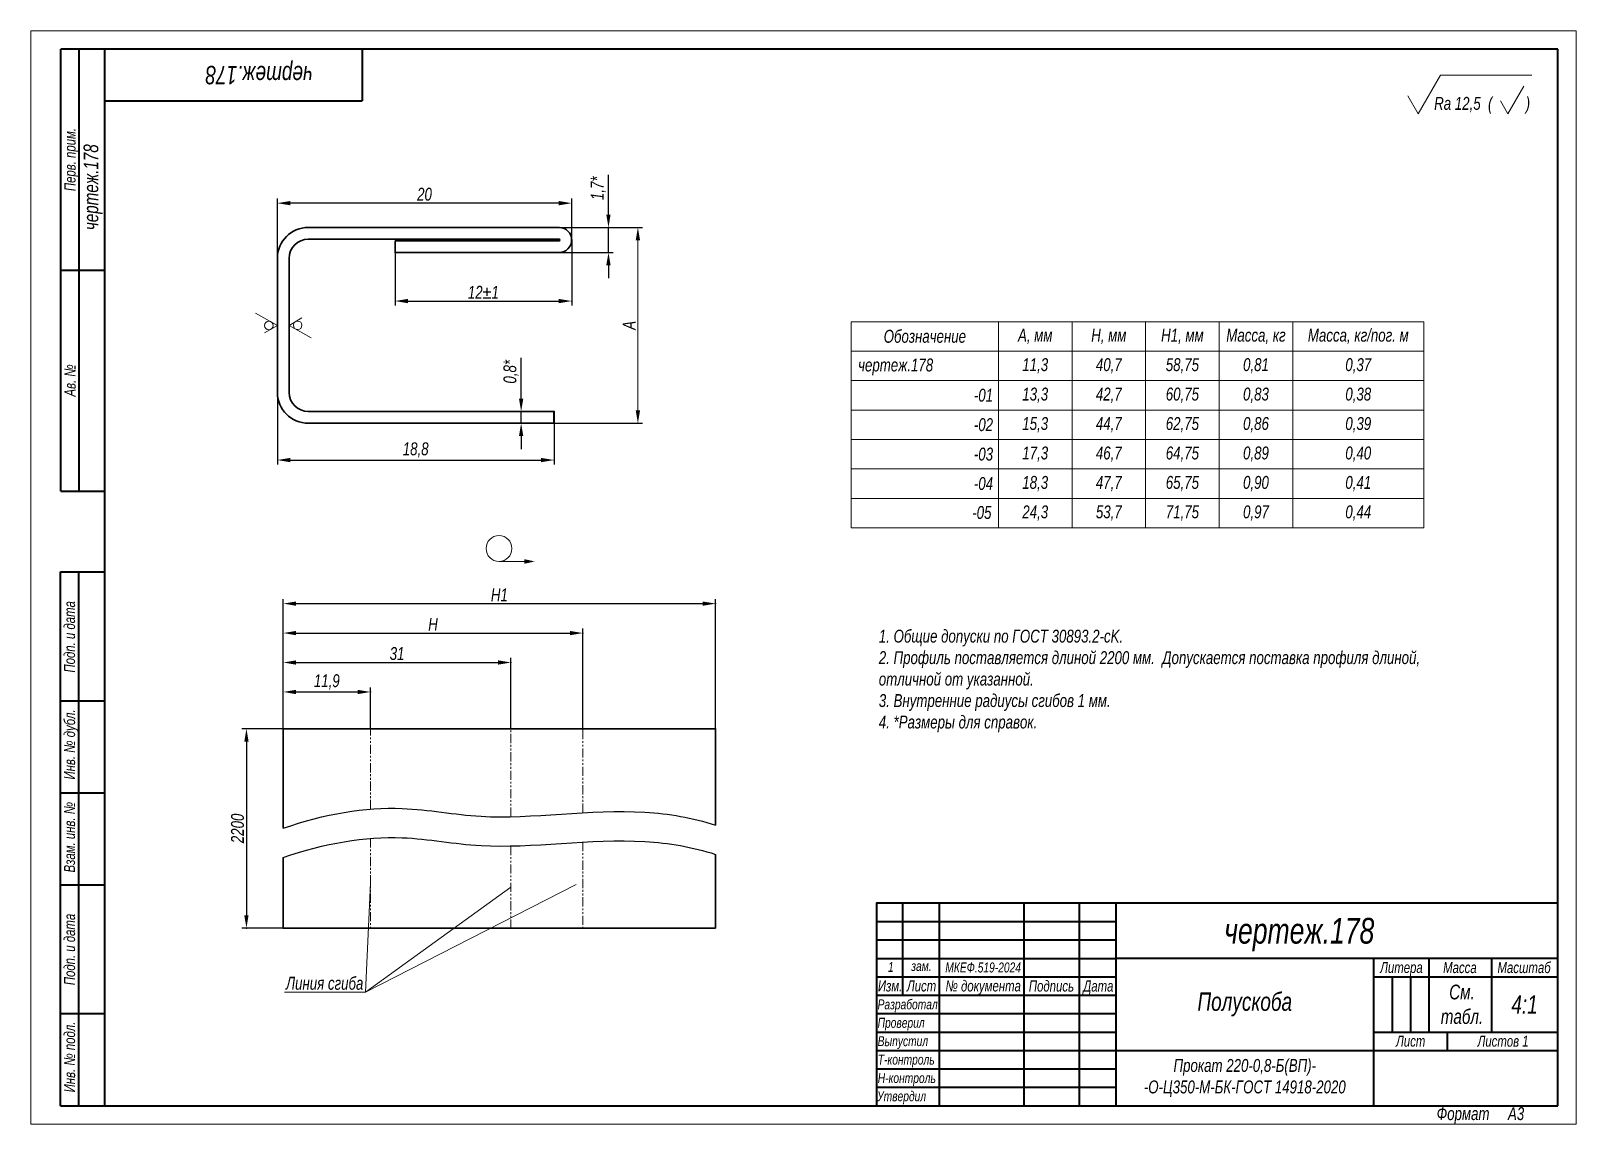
# Model space of a CAD drawing. Header units: millimetres. Extents: x 4033 to 18224, y 1429 to 2042.
# Drawn here: x 4032.7 to 4452.7, y 1429.3 to 1726.3 of the extents above; entities outside this region: 3.
import ezdxf

# ---------------------------------------------------------------- set-up
doc = ezdxf.new("R2010")
doc.units = ezdxf.units.MM
doc.linetypes.add('LT_03', pattern=[20, 10, -2, 2, -2, 2, -2])
doc.layers.add('Layer_01', color=7, linetype='Continuous', plot=False)
for name, color, linetype, lineweight in [('Layer_02', 5, 'Continuous', 13), ('Layer_03', 1, 'Continuous', 15), ('Layer_05', 5, 'Continuous', 13), ('Layer_07', 5, 'LT_03', 15), ('Layer_08', 7, 'Continuous', 35), ('Layer_09', 6, 'Continuous', 13), ('Layer_10', 7, 'Continuous', 40)]:
    doc.layers.add(name, color=color, linetype=linetype, lineweight=lineweight)
doc.layers.add('Layer_04', color=6, linetype='Continuous')
doc.styles.add('Style_01', font='ARIALNI.TTF', dxfattribs={"width": 0.9, "height": 3.5})
doc.dimstyles.new('DimStyle_01', dxfattribs={"dimtxt": 3.5, "dimasz": 2.5, "dimexe": 1.25, "dimexo": 0, "dimtad": 1, "dimlfac": 2, "dimtxsty": 'Style_01', "dimcen": 2.5, "dimazin": 3, "dimtfac": 1, "dimtmove": 0, "dimatfit": 3})
doc.dimstyles.new('DimStyle_02', dxfattribs={"dimtxt": 3.5, "dimasz": 3.5, "dimexe": 1.25, "dimexo": 0, "dimtad": 1, "dimdec": 1, "dimlfac": 0.5, "dimtxsty": 'Style_01', "dimcen": 2.5, "dimazin": 3, "dimtfac": 1, "dimtdec": 1, "dimtmove": 0, "dimatfit": 3})
doc.dimstyles.new('DimStyle_03', dxfattribs={"dimtxt": 3.5, "dimasz": 3.5, "dimexe": 1.25, "dimexo": 0, "dimtad": 1, "dimlfac": 0.25, "dimtxsty": 'Style_01', "dimcen": 2.5, "dimclrd": 256, "dimclre": 256, "dimclrt": 256, "dimazin": 3, "dimtfac": 1, "dimtmove": 0, "dimatfit": 3})

# ---------------------------------------------------------------- blocks, each defined once
blk = doc.blocks.new('*D4')
at = {"layer": 'Layer_01', "color": 0, "ltscale": 0.04}
for p in [(4176.3, 1672.93), (4174.9, 1619.73), (4197.7, 1619.73)]:
    blk.add_point(p, dxfattribs=at)
at = {"layer": 'Layer_03', "color": 0, "lineweight": -2, "ltscale": 0.04}
for p, q in [((4176.3, 1672.93), (4198.95, 1672.93)), ((4174.9, 1619.73), (4198.95, 1619.73))]:
    blk.add_line(p, q, dxfattribs=at)
at = {"layer": 'Layer_03', "color": 0, "ltscale": 0.04}
blk.add_line((4197.7, 1669.43), (4197.7, 1623.23), dxfattribs=at)
for points in [[(4197.11, 1669.43), (4198.28, 1669.43), (4197.7, 1672.93)], [(4197.11, 1623.23), (4198.28, 1623.23), (4197.7, 1619.73)]]:
    blk.add_solid(points, dxfattribs=at)
at = {"layer": 'Layer_03', "color": 0, "ltscale": 0.04, "insert": (4195.32, 1646.33), "char_height": 3.5, "attachment_point": 5, "rotation": 90, "style": 'Style_01'}
blk.add_mtext('А', dxfattribs=at)
blk = doc.blocks.new('*D5')
at = {"layer": 'Layer_01', "color": 0, "ltscale": 0.04}
for p in [(4099.7, 1679.53), (4179.7, 1669.53), (4099.7, 1652.32)]:
    blk.add_point(p, dxfattribs=at)
at = {"layer": 'Layer_03', "lineweight": -2, "ltscale": 0.04}
for p, q in [((4099.7, 1652.32), (4099.7, 1680.78)), ((4179.7, 1669.53), (4179.7, 1680.78)), ((4176.2, 1679.53), (4103.2, 1679.53))]:
    blk.add_line(p, q, dxfattribs=at)
at = {"layer": 'Layer_03', "ltscale": 0.04}
for points in [[(4103.2, 1680.11), (4103.2, 1678.95), (4099.7, 1679.53)], [(4176.2, 1680.11), (4176.2, 1678.95), (4179.7, 1679.53)]]:
    blk.add_solid(points, dxfattribs=at)
at = {"layer": 'Layer_03', "ltscale": 0.04, "insert": (4139.7, 1681.94), "char_height": 3.5, "width": 2.2046, "attachment_point": 5, "style": 'Style_01'}
blk.add_mtext('20', dxfattribs=at)
blk = doc.blocks.new('*D6')
at = {"layer": 'Layer_01', "color": 0}
for p in [(4176.3, 1672.93), (4189.7, 1672.93), (4176.3, 1666.13)]:
    blk.add_point(p, dxfattribs=at)
at = {"layer": 'Layer_03', "lineweight": -2}
for p, q in [((4189.7, 1676.43), (4189.7, 1687.24)), ((4176.3, 1672.93), (4190.95, 1672.93)), ((4189.7, 1666.13), (4189.7, 1672.93)), ((4176.3, 1666.13), (4190.95, 1666.13)), ((4189.7, 1662.63), (4189.7, 1659.13))]:
    blk.add_line(p, q, dxfattribs=at)
at = {"layer": 'Layer_03'}
for points in [[(4189.11, 1676.43), (4190.28, 1676.43), (4189.7, 1672.93)], [(4189.11, 1662.63), (4190.28, 1662.63), (4189.7, 1666.13)]]:
    blk.add_solid(points, dxfattribs=at)
at = {"layer": 'Layer_03', "insert": (4186.96, 1683.58), "char_height": 3.5, "attachment_point": 5, "rotation": 90, "style": 'Style_01'}
blk.add_mtext('1,7*', dxfattribs=at)
blk = doc.blocks.new('*D7')
at = {"layer": 'Layer_01', "color": 0}
for p in [(4174.9, 1622.93), (4165.96, 1619.73), (4174.9, 1619.73)]:
    blk.add_point(p, dxfattribs=at)
at = {"layer": 'Layer_03', "lineweight": -2}
for p, q in [((4165.96, 1626.43), (4165.96, 1637.52)), ((4174.9, 1622.93), (4164.71, 1622.93)), ((4165.96, 1619.73), (4165.96, 1622.93)), ((4174.9, 1619.73), (4164.71, 1619.73)), ((4165.96, 1616.23), (4165.96, 1612.73))]:
    blk.add_line(p, q, dxfattribs=at)
at = {"layer": 'Layer_03'}
for points in [[(4165.38, 1626.43), (4166.55, 1626.43), (4165.96, 1622.93)], [(4165.38, 1616.23), (4166.55, 1616.23), (4165.96, 1619.73)]]:
    blk.add_solid(points, dxfattribs=at)
at = {"layer": 'Layer_03', "insert": (4163.23, 1633.72), "char_height": 3.5, "attachment_point": 5, "rotation": 90, "style": 'Style_01'}
blk.add_mtext('0,8*', dxfattribs=at)
blk = doc.blocks.new('*D8')
at = {"layer": 'Layer_01', "color": 0}
for p in [(4179.7, 1669.53), (4131.7, 1666.13), (4179.7, 1652.93)]:
    blk.add_point(p, dxfattribs=at)
at = {"layer": 'Layer_03', "lineweight": -2}
for p, q in [((4179.7, 1669.53), (4179.7, 1651.68)), ((4131.7, 1666.13), (4131.7, 1651.68)), ((4135.2, 1652.93), (4176.2, 1652.93))]:
    blk.add_line(p, q, dxfattribs=at)
at = {"layer": 'Layer_03'}
for points in [[(4135.2, 1653.51), (4135.2, 1652.35), (4131.7, 1652.93)], [(4176.2, 1653.51), (4176.2, 1652.35), (4179.7, 1652.93)]]:
    blk.add_solid(points, dxfattribs=at)
at = {"layer": 'Layer_03', "insert": (4155.7, 1655.31), "char_height": 3.5, "attachment_point": 5, "style": 'Style_01'}
blk.add_mtext('12%%P1', dxfattribs=at)
blk = doc.blocks.new('*D9')
at = {"layer": 'Layer_01', "color": 0}
for p in [(4099.7, 1628.13), (4174.9, 1622.93), (4174.9, 1609.73)]:
    blk.add_point(p, dxfattribs=at)
at = {"layer": 'Layer_03', "lineweight": -2}
for p, q in [((4099.7, 1628.13), (4099.7, 1608.48)), ((4174.9, 1622.93), (4174.9, 1608.48)), ((4103.2, 1609.73), (4171.4, 1609.73))]:
    blk.add_line(p, q, dxfattribs=at)
at = {"layer": 'Layer_03'}
for points in [[(4103.2, 1610.31), (4103.2, 1609.15), (4099.7, 1609.73)], [(4171.4, 1610.31), (4171.4, 1609.15), (4174.9, 1609.73)]]:
    blk.add_solid(points, dxfattribs=at)
at = {"layer": 'Layer_03', "insert": (4137.3, 1612.46), "char_height": 3.5, "attachment_point": 5, "style": 'Style_01'}
blk.add_mtext('18,8', dxfattribs=at)
blk = doc.blocks.new('*D10')
at = {"layer": 'Layer_01', "color": 0}
for p in [(4218.8, 1570.73), (4101.3, 1536.73), (4218.8, 1536.73)]:
    blk.add_point(p, dxfattribs=at)
at = {"layer": 'Layer_03', "color": 0, "lineweight": -2}
for p, q in [((4101.3, 1536.73), (4101.3, 1571.98)), ((4218.8, 1536.73), (4218.8, 1571.98)), ((4104.8, 1570.73), (4215.3, 1570.73))]:
    blk.add_line(p, q, dxfattribs=at)
at = {"layer": 'Layer_03', "color": 0}
for points in [[(4104.8, 1571.31), (4104.8, 1570.14), (4101.3, 1570.73)], [(4215.3, 1571.31), (4215.3, 1570.14), (4218.8, 1570.73)]]:
    blk.add_solid(points, dxfattribs=at)
at = {"layer": 'Layer_03', "color": 0, "insert": (4160.05, 1573.11), "char_height": 3.5, "attachment_point": 5, "style": 'Style_01'}
blk.add_mtext('H1', dxfattribs=at)
blk = doc.blocks.new('*D11')
at = {"layer": 'Layer_01', "color": 0}
for p in [(4125.01, 1546.73), (4101.3, 1536.73), (4125.01, 1536.73)]:
    blk.add_point(p, dxfattribs=at)
at = {"layer": 'Layer_03', "color": 0, "lineweight": -2}
for p, q in [((4101.3, 1536.73), (4101.3, 1547.98)), ((4104.8, 1546.73), (4121.51, 1546.73)), ((4125.01, 1536.73), (4125.01, 1547.98))]:
    blk.add_line(p, q, dxfattribs=at)
at = {"layer": 'Layer_03', "color": 0}
for points in [[(4104.8, 1547.31), (4104.8, 1546.14), (4101.3, 1546.73)], [(4121.51, 1547.31), (4121.51, 1546.14), (4125.01, 1546.73)]]:
    blk.add_solid(points, dxfattribs=at)
at = {"layer": 'Layer_03', "color": 0, "insert": (4113.15, 1549.46), "char_height": 3.5, "attachment_point": 5, "style": 'Style_01'}
blk.add_mtext('11,9', dxfattribs=at)
blk = doc.blocks.new('*D12')
at = {"layer": 'Layer_01', "color": 0}
for p in [(4163.19, 1554.73), (4101.3, 1536.73), (4163.19, 1536.73)]:
    blk.add_point(p, dxfattribs=at)
at = {"layer": 'Layer_03', "color": 0, "lineweight": -2}
for p, q in [((4101.3, 1536.73), (4101.3, 1555.98)), ((4104.8, 1554.73), (4159.69, 1554.73)), ((4163.19, 1536.73), (4163.19, 1555.98))]:
    blk.add_line(p, q, dxfattribs=at)
at = {"layer": 'Layer_03', "color": 0}
for points in [[(4104.8, 1555.31), (4104.8, 1554.14), (4101.3, 1554.73)], [(4159.69, 1555.31), (4159.69, 1554.14), (4163.19, 1554.73)]]:
    blk.add_solid(points, dxfattribs=at)
at = {"layer": 'Layer_03', "color": 0, "insert": (4132.24, 1557.14), "char_height": 3.5, "attachment_point": 5, "style": 'Style_01'}
blk.add_mtext('31', dxfattribs=at)
blk = doc.blocks.new('*D13')
at = {"layer": 'Layer_01', "color": 0}
for p in [(4182.73, 1562.73), (4101.3, 1536.73), (4182.73, 1536.73)]:
    blk.add_point(p, dxfattribs=at)
at = {"layer": 'Layer_03', "color": 0, "lineweight": -2}
for p, q in [((4101.3, 1536.73), (4101.3, 1563.98)), ((4104.8, 1562.73), (4179.23, 1562.73)), ((4182.73, 1536.73), (4182.73, 1563.98))]:
    blk.add_line(p, q, dxfattribs=at)
at = {"layer": 'Layer_03', "color": 0}
for points in [[(4104.8, 1563.31), (4104.8, 1562.14), (4101.3, 1562.73)], [(4179.23, 1563.31), (4179.23, 1562.14), (4182.73, 1562.73)]]:
    blk.add_solid(points, dxfattribs=at)
at = {"layer": 'Layer_03', "color": 0, "insert": (4142.01, 1565.1), "char_height": 3.5, "attachment_point": 5, "style": 'Style_01'}
blk.add_mtext('H', dxfattribs=at)
blk = doc.blocks.new('*D14')
at = {"layer": 'Layer_01', "color": 0}
for p in [(4101.3, 1536.73), (4091.3, 1482.57), (4101.3, 1482.57)]:
    blk.add_point(p, dxfattribs=at)
at = {"layer": 'Layer_03', "lineweight": -2}
for p, q in [((4101.3, 1536.73), (4090.05, 1536.73)), ((4091.3, 1533.23), (4091.3, 1486.07)), ((4101.3, 1482.57), (4090.05, 1482.57))]:
    blk.add_line(p, q, dxfattribs=at)
at = {"layer": 'Layer_03'}
for points in [[(4090.71, 1533.23), (4091.88, 1533.23), (4091.3, 1536.73)], [(4090.71, 1486.07), (4091.88, 1486.07), (4091.3, 1482.57)]]:
    blk.add_solid(points, dxfattribs=at)
at = {"layer": 'Layer_03', "insert": (4088.88, 1509.65), "char_height": 3.5, "attachment_point": 5, "rotation": 90, "style": 'Style_01'}
blk.add_mtext('2200', dxfattribs=at)

msp = doc.modelspace()

# ---------------------------------------------------------------- linework, layer by layer
at = {"layer": 'Layer_04'}
for points in [[(4101.295, 1509.682), (4112.523, 1513.62), (4131.392, 1516.787), (4160.48, 1510.688), (4191.482, 1516.143), (4212.48, 1512.591), (4218.804, 1510.565)], [(4101.295, 1501.725), (4112.523, 1505.663), (4131.392, 1508.83), (4160.48, 1502.731), (4191.482, 1508.186), (4212.48, 1504.634), (4218.804, 1502.608)]]:
    msp.add_open_spline(points, degree=3, knots=[9.6485292, 9.6485292, 9.6485292, 9.6485292, 26.4933329, 38.5542401, 61.2074948, 71.0430265, 71.0430265, 71.0430265, 71.0430265], dxfattribs=at)
at = {"layer": 'Layer_07', "ltscale": 0.25}
for p, q in [((4125.009, 1514.885), (4125.009, 1536.727)), ((4163.193, 1512.84), (4163.193, 1536.727)), ((4182.734, 1513.894), (4182.734, 1536.727)), ((4125.009, 1506.928), (4125.009, 1482.572)), ((4163.193, 1504.883), (4163.193, 1482.572)), ((4182.734, 1505.938), (4182.734, 1482.572))]:
    msp.add_line(p, q, dxfattribs=at)
at = {"layer": 'Layer_08', "lineweight": 13, "ltscale": 0.303109}
msp.add_line((4409.783, 1703.823), (4415.845, 1714.323), dxfattribs=at)
at = {"layer": 'Layer_08', "lineweight": 13}
msp.add_line((4415.845, 1714.323), (4440.714, 1714.323), dxfattribs=at)
at = {"layer": 'Layer_08', "lineweight": 13, "ltscale": 0.216506}
msp.add_line((4434.147, 1703.823), (4438.477, 1711.323), dxfattribs=at)
at = {"layer": 'Layer_08', "lineweight": 13, "ltscale": 0.141451}
msp.add_line((4409.783, 1703.823), (4406.954, 1708.723), dxfattribs=at)
at = {"layer": 'Layer_08', "lineweight": 13, "ltscale": 0.101036}
msp.add_line((4434.147, 1703.823), (4432.126, 1707.323), dxfattribs=at)
at = {"layer": 'Layer_08'}
for p, q in [((4108.096, 1672.929), (4176.296, 1672.929)), ((4108.096, 1669.729), (4176.296, 1669.729)), ((4131.696, 1669.329), (4131.696, 1666.129)), ((4131.696, 1669.329), (4176.296, 1669.329)), ((4099.696, 1628.129), (4099.696, 1664.529)), ((4102.896, 1628.129), (4102.896, 1664.529)), ((4131.696, 1666.129), (4176.296, 1666.129)), ((4174.896, 1622.929), (4108.096, 1622.929)), ((4174.896, 1622.929), (4131.696, 1622.929)), ((4174.896, 1622.929), (4174.896, 1619.729)), ((4174.896, 1619.729), (4108.096, 1619.729)), ((4101.295, 1536.727), (4218.804, 1536.727)), ((4101.295, 1509.682), (4101.295, 1536.727)), ((4218.804, 1536.727), (4218.804, 1510.565)), ((4101.295, 1501.725), (4101.295, 1482.572)), ((4218.804, 1482.572), (4218.804, 1502.608)), ((4218.804, 1482.572), (4101.295, 1482.572))]:
    msp.add_line(p, q, dxfattribs=at)
for centre, radius, start, end in [((4108.096, 1664.529), 8.4, 90, 180), ((4176.296, 1669.529), 3.4, 270, 90), ((4108.096, 1664.529), 5.2, 90, 180), ((4176.296, 1669.529), 0.2, 270, 90), ((4108.096, 1628.129), 8.4, 180, 270), ((4108.096, 1628.129), 5.2, 180, 270)]:
    msp.add_arc(centre, radius, start, end, dxfattribs=at)
at = {"layer": 'Layer_09'}
for p, q in [((4032.714, 1726.323), (4032.714, 1429.323)), ((4452.714, 1726.323), (4032.714, 1726.323)), ((4452.714, 1429.323), (4452.714, 1726.323)), ((4099.696, 1646.329), (4093.729, 1649.677)), ((4102.896, 1646.329), (4106.399, 1648.366)), ((4255.701, 1599.33), (4255.701, 1647.33)), ((4255.701, 1647.33), (4411.309, 1647.33)), ((4295.701, 1599.33), (4295.701, 1647.33)), ((4315.701, 1599.33), (4315.701, 1647.33)), ((4335.701, 1599.33), (4335.701, 1647.33)), ((4355.701, 1599.33), (4355.701, 1647.33)), ((4375.701, 1599.33), (4375.701, 1647.33)), ((4411.309, 1599.33), (4411.309, 1647.33)), ((4099.696, 1646.329), (4096.212, 1644.261)), ((4102.896, 1646.329), (4108.863, 1642.91)), ((4255.701, 1639.33), (4411.309, 1639.33)), ((4255.701, 1631.33), (4411.309, 1631.33)), ((4255.701, 1623.33), (4411.309, 1623.33)), ((4255.701, 1615.33), (4411.309, 1615.33)), ((4255.701, 1607.33), (4411.309, 1607.33)), ((4255.701, 1599.33), (4411.309, 1599.33)), ((4255.701, 1599.33), (4255.701, 1591.33)), ((4295.701, 1599.33), (4295.701, 1591.33)), ((4315.701, 1599.33), (4315.701, 1591.33)), ((4335.701, 1599.33), (4335.701, 1591.33)), ((4355.701, 1599.33), (4355.701, 1591.33)), ((4375.701, 1599.33), (4375.701, 1591.33)), ((4411.309, 1599.33), (4411.309, 1591.33)), ((4255.701, 1591.33), (4411.309, 1591.33)), ((4159.948, 1582.19), (4166.852, 1582.182)), ((4125.009, 1494.75), (4123.645, 1465.199)), ((4180.877, 1494.381), (4123.645, 1465.199)), ((4163.193, 1493.728), (4123.645, 1465.199)), ((4101.684, 1465.199), (4123.645, 1465.199)), ((4032.714, 1429.323), (4452.714, 1429.323))]:
    msp.add_line(p, q, dxfattribs=at)
for centre, radius in [((4097.363, 1646.301), 1.166), ((4105.23, 1646.336), 1.166), ((4159.948, 1585.695), 3.505)]:
    msp.add_circle(centre, radius, dxfattribs=at)
msp.add_solid([(4166.852, 1581.567), (4169.673, 1582.178), (4166.852, 1582.798)], dxfattribs=at)
at = {"layer": 'Layer_10', "linetype": 'Continuous'}
for p, q in [((4447.714, 1721.323), (4040.837, 1721.323)), ((4040.837, 1601.323), (4040.837, 1721.323)), ((4045.837, 1601.323), (4045.837, 1721.323)), ((4052.714, 1721.323), (4052.714, 1434.323)), ((4122.714, 1721.323), (4122.714, 1707.323)), ((4447.714, 1434.323), (4447.714, 1721.323)), ((4052.714, 1707.323), (4122.714, 1707.323)), ((4040.837, 1661.323), (4052.714, 1661.323)), ((4040.837, 1601.323), (4052.714, 1601.323)), ((4040.714, 1434.323), (4040.714, 1579.323)), ((4040.714, 1579.323), (4052.714, 1579.323)), ((4045.714, 1434.323), (4045.714, 1579.323)), ((4040.714, 1544.323), (4052.714, 1544.323)), ((4040.714, 1519.323), (4052.714, 1519.323)), ((4040.714, 1494.323), (4052.714, 1494.323)), ((4262.59, 1484.357), (4327.634, 1484.357)), ((4262.59, 1479.353), (4327.634, 1479.353)), ((4262.59, 1474.35), (4327.634, 1474.35)), ((4402.684, 1469.347), (4402.684, 1454.337)), ((4407.687, 1469.347), (4407.687, 1454.337)), ((4040.714, 1459.323), (4052.714, 1459.323)), ((4262.59, 1459.34), (4327.634, 1459.34)), ((4262.59, 1454.337), (4327.634, 1454.337)), ((4262.59, 1449.333), (4327.634, 1449.333)), ((4262.59, 1444.33), (4327.634, 1444.33)), ((4262.59, 1439.327), (4327.634, 1439.327)), ((4040.714, 1434.323), (4052.714, 1434.323)), ((4052.714, 1434.323), (4447.714, 1434.323))]:
    msp.add_line(p, q, dxfattribs=at)
for points in [[(4447.714, 1489.36), (4262.59, 1489.36), (4262.59, 1434.323)], [(4269.595, 1489.36), (4269.595, 1464.343)], [(4279.602, 1489.36), (4279.602, 1434.323)], [(4302.617, 1489.36), (4302.617, 1434.323)], [(4317.627, 1489.36), (4317.627, 1434.323)], [(4327.634, 1489.36), (4327.634, 1434.323)], [(4447.714, 1474.35), (4327.634, 1474.35)], [(4397.68, 1474.35), (4397.68, 1434.323)], [(4412.69, 1474.35), (4412.69, 1454.337)], [(4429.702, 1474.35), (4429.702, 1454.337)], [(4429.702, 1474.35), (4429.702, 1454.337)], [(4262.59, 1469.347), (4327.634, 1469.347)], [(4397.68, 1469.347), (4447.714, 1469.347)], [(4262.59, 1464.343), (4327.634, 1464.343)], [(4397.68, 1454.337), (4447.714, 1454.337)], [(4417.694, 1454.337), (4417.694, 1449.333)], [(4327.634, 1449.333), (4447.714, 1449.333)]]:
    msp.add_lwpolyline(points, dxfattribs=at)

# ---------------------------------------------------------------- texts
at = {"layer": 'Layer_02', "char_height": 3.5, "style": 'Style_01'}
for s, insert, width, attachment_point in [('Обозначение', (4275.701, 1643.33), 40, 5), ('А, мм', (4305.701, 1643.33), 20, 5), ('Н, мм', (4325.701, 1643.33), 20, 5), ('H1, мм', (4345.701, 1643.33), 20, 5), ('Масса, кг', (4365.701, 1643.33), 20, 5), ('Масса, кг/пог. м', (4393.505, 1643.33), 35.60823, 5), ('чертеж.178', (4257.565, 1635.036), 40, 4), ('11,3', (4305.701, 1635.33), 20, 5), ('40,7', (4325.701, 1635.33), 20, 5), ('58,75', (4345.701, 1635.33), 20, 5), ('0,81', (4365.701, 1635.33), 20, 5), ('0,37', (4393.505, 1635.33), 35.60823, 5), ('-01', (4291.63, 1627.33), 40, 5), ('13,3', (4305.701, 1627.33), 20, 5), ('42,7', (4325.701, 1627.33), 20, 5), ('60,75', (4345.701, 1627.33), 20, 5), ('0,83', (4365.701, 1627.33), 20, 5), ('0,38', (4393.505, 1627.33), 35.60823, 5), ('15,3', (4305.701, 1619.33), 20, 5), ('44,7', (4325.701, 1619.33), 20, 5), ('62,75', (4345.701, 1619.33), 20, 5), ('0,86', (4365.701, 1619.33), 20, 5), ('0,39', (4393.505, 1619.33), 35.60823, 5), ('-02', (4291.63, 1619.33), 40, 5), ('-03', (4291.63, 1611.33), 40, 5), ('17,3', (4305.701, 1611.33), 20, 5), ('46,7', (4325.701, 1611.33), 20, 5), ('64,75', (4345.701, 1611.33), 20, 5), ('0,89', (4365.701, 1611.33), 20, 5), ('0,40', (4393.505, 1611.33), 35.60823, 5), ('-04', (4291.63, 1603.33), 40, 5), ('18,3', (4305.701, 1603.33), 20, 5), ('47,7', (4325.701, 1603.33), 20, 5), ('65,75', (4345.701, 1603.33), 20, 5), ('0,90', (4365.701, 1603.33), 20, 5), ('0,41', (4393.505, 1603.33), 35.60823, 5), ('-05', (4291.192, 1595.465), 40, 5), ('24,3', (4305.701, 1595.33), 20, 5), ('53,7', (4325.701, 1595.33), 20, 5), ('71,75', (4345.701, 1595.33), 20, 5), ('0,97', (4365.701, 1595.33), 20, 5), ('0,44', (4393.505, 1595.33), 35.60823, 5)]:
    msp.add_mtext(s, dxfattribs=dict(at, insert=insert, width=width, attachment_point=attachment_point))
at = {"layer": 'Layer_03', "width": 37, "attachment_point": 5, "style": 'Style_01'}
for insert, char_height in [((17332.193, 2042.014), 3.5), ((18224.285, 2042.126), 3.5), ((17783.643, 2040.626), 6)]:
    msp.add_mtext('{\\fCalibri|b0|i0|c204;\\c0;^J', dxfattribs=dict(at, insert=insert, char_height=char_height))
at = {"layer": 'Layer_05', "linetype": 'Continuous', "style": 'Style_01', "width": 0.9}
msp.add_text('чертеж.178', height=5, rotation=180, dxfattribs=at).set_placement((4109.33, 1716.824))
for s, height, p in [('Rа 12,5  (         )', 3.5, (4414.136, 1704.883)), ('чертеж.178', 7, (4357.082, 1478.351)), ('Изм.', 3, (4262.941, 1465.347)), ('Лист', 3, (4270.822, 1465.359)), ('№ документа', 3, (4281.32, 1465.365)), ('Подпись', 3, (4303.97, 1465.343)), ('Дата', 3, (4318.762, 1465.336)), ('Разработал', 2.7, (4262.856, 1460.501)), ('Проверил', 2.7, (4262.868, 1455.497)), ('Выпустил', 2.7, (4262.876, 1450.509)), ('Т-контроль', 2.7, (4262.9, 1445.496)), ('Н-контроль', 2.7, (4262.9, 1440.493)), ('Утвердил', 2.7, (4262.728, 1435.546))]:
    msp.add_text(s, height=height, dxfattribs=at).set_placement(p)
at = {"layer": 'Layer_05', "linetype": 'Continuous', "lineweight": 25, "style": 'Style_01', "width": 0.9}
for s, height, p in [('Перв. прим.', 3, (4044.836, 1682.799)), ('чертеж.178', 4, (4051.029, 1672.218)), ('Ав. №', 3, (4044.838, 1626.986)), ('Подп. и дата', 3, (4044.709, 1552.002)), ('Инв. № дубл.', 3, (4044.716, 1522.944)), ('Взам. инв. №', 3, (4044.707, 1497.682)), ('Подп. и дата', 3, (4044.713, 1467.059)), ('Инв. № подл.', 3, (4044.712, 1437.949))]:
    msp.add_text(s, height=height, rotation=90, dxfattribs=at).set_placement(p)
for s, p in [('Литера', (4399.45, 1470.38)), ('Масса', (4416.578, 1470.35)), ('Масштаб', (4431.346, 1470.352)), ('Лист ', (4403.767, 1450.365)), ('Листов 1', (4425.927, 1450.36))]:
    msp.add_text(s, height=3, dxfattribs=at).set_placement(p)
at = {"layer": 'Layer_05', "ltscale": 0.04, "style": 'Style_01', "width": 0.9}
msp.add_text('Линия сгиба', height=3.5, dxfattribs=at).set_placement((4102.046, 1465.831))
at = {"layer": 'Layer_05', "insert": (4263.182, 1563.643), "char_height": 3.5, "attachment_point": 1, "style": 'Style_01'}
msp.add_mtext_dynamic_manual_height_columns('1. Общие допуски по ГОСТ 30893.2-сK.\\P\\pxb0.25,ql;2. Профиль поставляется длиной 2200 мм.  Допускается поставка профиля длиной, отличной от указанной.\\P3. Внутренние радиусы сгибов 1 мм.\\P4. *Размеры для справок.', width=149.61439, gutter_width=70, heights=[66.329], dxfattribs=at)
at = {"layer": 'Layer_05', "char_height": 2.7, "attachment_point": 1, "style": 'Style_01'}
for s, insert, width in [('1', (4265.692, 1473.371), 7.00467), ('зам.', (4272.017, 1473.622), 21.4145), ('МКЕФ.519-2024', (4281.263, 1473.225), 23.01533)]:
    msp.add_mtext(s, dxfattribs=dict(at, insert=insert, width=width))
at = {"layer": 'Layer_05', "linetype": 'Continuous', "attachment_point": 5, "style": 'Style_01'}
for s, insert, char_height, width in [('См.\\Pтабл.', (4421.696, 1461.842), 4, 18.012), ('Полускоба', (4362.657, 1461.842), 5, 70.04667), ('4:1', (4438.708, 1461.842), 5, 18.012), ('Прокат 220-0,8-Б(ВП)-\\P-О-Ц350-М-БК-ГОСТ 14918-2020', (4362.657, 1441.828), 3.5, 70.04667)]:
    msp.add_mtext(s, dxfattribs=dict(at, insert=insert, char_height=char_height, width=width))
at = {"layer": 'Layer_05', "linetype": 'Continuous', "lineweight": 25, "insert": (4414.811, 1433.917), "char_height": 3.5, "width": 32.95146, "attachment_point": 1, "style": 'Style_01'}
msp.add_mtext('Формат     А3', dxfattribs=at)

# ---------------------------------------------------------------- dimensions: what is measured, and where the dimension line sits
at = {"layer": 'Layer_03', "ltscale": 0.04}
dim = msp.add_linear_dim(base=(4099.696, 1679.529), p1=(4179.696, 1669.529), p2=(4099.696, 1652.319), text='20', dimstyle='DimStyle_03', dxfattribs=at)
dim.commit()
dim.dimension.update_dxf_attribs({"geometry": '*D5', "text_midpoint": (4139.696, 1681.941)})
at = {"layer": 'Layer_03'}
for base, p1, p2, text, picture, middle in [((4189.696, 1672.929), (4176.296, 1666.129), (4176.296, 1672.929), '<>*', '*D6', (4186.961, 1683.584)), ((4091.295, 1482.572), (4101.295, 1536.727), (4101.295, 1482.572), '2200', '*D14', (4088.883, 1509.65))]:
    dim = msp.add_linear_dim(base=base, p1=p1, p2=p2, angle=90, text=text, dimstyle='DimStyle_03', dxfattribs=at)
    dim.commit()
    dim.dimension.update_dxf_attribs({"geometry": picture, "text_midpoint": middle})
at = {"layer": 'Layer_03', "ltscale": 0.04}
dim = msp.add_linear_dim(base=(4197.696, 1619.729), p1=(4176.296, 1672.929), p2=(4174.896, 1619.729), angle=90, text='А', dimstyle='DimStyle_01', override={"dimasz": 3.5, "dimdec": 1, "dimlfac": 1, "dimlwd": -1}, dxfattribs=at)
dim.commit()
dim.dimension.update_dxf_attribs({"geometry": '*D4', "text_midpoint": (4195.321, 1646.329)})
at = {"layer": 'Layer_03'}
for base, p1, p2, text, dimstyle, picture, middle in [((4179.696, 1652.929), (4131.696, 1666.129), (4179.696, 1669.529), '<>%%P1', 'DimStyle_03', '*D8', (4155.696, 1655.311)), ((4218.804, 1570.727), (4101.295, 1536.727), (4218.804, 1536.727), 'H1', 'DimStyle_02', '*D10', (4160.05, 1573.109)), ((4182.734, 1562.727), (4101.295, 1536.727), (4182.734, 1536.727), 'H', 'DimStyle_02', '*D13', (4142.015, 1565.102)), ((4163.193, 1554.727), (4101.295, 1536.727), (4163.193, 1536.727), '31', 'DimStyle_02', '*D12', (4132.244, 1557.139))]:
    dim = msp.add_linear_dim(base=base, p1=p1, p2=p2, text=text, dimstyle=dimstyle, dxfattribs=at)
    dim.commit()
    dim.dimension.update_dxf_attribs({"geometry": picture, "text_midpoint": middle})
dim = msp.add_linear_dim(base=(4165.962, 1619.729), p1=(4174.896, 1622.929), p2=(4174.896, 1619.729), angle=90, text='<>*', dimstyle='DimStyle_03', dxfattribs=at)
dim.commit()
dim.dimension.update_dxf_attribs({"geometry": '*D7', "text_midpoint": (4165.962, 1633.723), "dimtype": 160})
for base, p1, p2, dimstyle, picture, middle in [((4174.896, 1609.729), (4099.696, 1628.129), (4174.896, 1622.929), 'DimStyle_03', '*D9', (4137.296, 1612.465)), ((4125.009, 1546.727), (4101.295, 1536.727), (4125.009, 1536.727), 'DimStyle_02', '*D11', (4113.152, 1549.463))]:
    dim = msp.add_linear_dim(base=base, p1=p1, p2=p2, dimstyle=dimstyle, dxfattribs=at)
    dim.commit()
    dim.dimension.update_dxf_attribs({"geometry": picture, "text_midpoint": middle})

doc.saveas('drawing.dxf')
